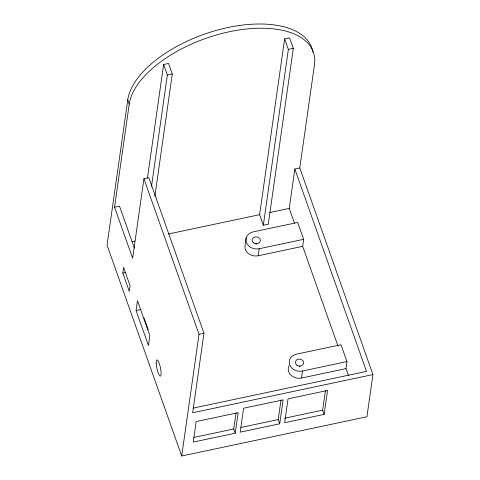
<?xml version="1.0" encoding="UTF-8"?>
<svg xmlns="http://www.w3.org/2000/svg" width="480" height="480" viewBox="0 0 480 480"><rect width="100%" height="100%" fill="white"/><g stroke="black" fill="none" stroke-linecap="round" stroke-linejoin="round"><path stroke-width="0.72" d="M312.606 50.538A97.038 48.822 -19.5 0 0 218.544 29.76A97.038 48.822 -19.5 0 0 127.746 99.894L107.064 245.19L181.704 456L366.93 416.766L372.936 374.568L299.784 167.97L314.46 64.872A97.038 48.822 -19.5 0 0 229.356 31.746A97.038 48.822 -19.5 0 0 129.24 104.106L114.564 207.21L132.63 258.222L143.94 178.758L148.878 177.708L203.958 333.288L192.648 412.758L372.936 374.568M122.778 273.006L123.582 267.378L130.074 285.72L129.276 291.348L122.778 273.006L125.604 272.406M147.462 177.996L163.62 64.494L168.558 63.45L172.29 73.992L154.866 196.392M151.512 186.312L167.352 75.036L163.62 64.494M136.068 310.53L137.466 300.684L149.856 335.682L148.458 345.522L136.068 310.53L141.006 309.486M181.704 456L199.02 334.332L143.94 178.758M246.192 237.894L245.19 244.926A10.35 8.652 8.1 0 0 258.222 255.762L302.676 246.348L303.678 239.316L297.708 222.45L253.254 231.864A10.35 8.652 8.1 0 0 246.36 242.394A10.35 8.652 8.1 0 0 259.224 248.73L303.678 239.316M259.608 214.68L284.628 38.862L289.566 37.818L293.298 48.36L268.278 224.172L263.34 225.222L259.608 214.68L168.354 234.012M258.222 255.762L259.224 248.73M235.248 433.2L238.17 412.662L196.188 421.56L193.266 442.092L235.248 433.2L233.754 428.982L236.052 412.848M263.34 225.222L288.36 49.404L284.628 38.862M294.468 223.158L289.242 208.404L294.846 169.02L299.784 167.97M279.702 423.786L283.104 399.87L243.594 408.24L240.186 432.156L279.702 423.786L278.208 419.568L280.992 400.002M289.134 365.616A10.35 8.652 8.1 0 0 290.76 374.988A10.35 8.652 8.1 0 0 301.518 378.036L302.514 371.004L346.968 361.59L340.998 344.724L296.544 354.138A10.35 8.652 8.1 0 0 289.65 364.662A10.35 8.652 8.1 0 0 302.514 371.004M324.156 414.366L327.558 390.456L288.048 398.826L284.64 422.736L324.156 414.366L322.662 410.148L325.446 390.588M348.456 375.648L345.966 368.622L346.968 361.59M167.352 75.036L172.29 73.992M288.36 49.404L293.298 48.36M114.564 207.21L119.502 206.16L134.352 248.094M132.06 241.698L134.964 241.08M269.628 212.556L289.242 208.404M199.02 334.332L203.958 333.288M301.518 378.036L345.966 368.622M193.356 408.078L366.504 371.4L294.846 169.02M193.944 437.418L233.754 428.982M240.894 427.47L278.208 419.568M284.61 418.212L322.662 410.148M302.676 246.348L338.004 346.134M127.746 99.894L129.24 104.106M143.982 317.88L148.194 329.778M312.696 50.952A97.038 48.822 -19.5 0 1 312.936 52.224M299.1 366.192A4.14 3.462 8.1 0 1 300.138 366.474M255.474 243.876A4.14 3.462 8.1 0 1 256.53 244.092M253.158 242.478A4.14 3.462 8.1 0 0 260.16 241.554A4.14 3.462 8.1 0 0 255.402 236.868A4.14 3.462 8.1 0 0 253.158 242.478M156.21 363.666A8.28 1.818 78 0 0 160.206 376.11A8.28 1.818 78 0 0 159.54 364.248A8.28 1.818 78 0 0 156.21 363.666M296.994 365.202A4.14 3.462 8.1 0 0 303.618 363.222A4.14 3.462 8.1 0 0 297.978 359.286A4.14 3.462 8.1 0 0 296.994 365.202"/></g></svg>
